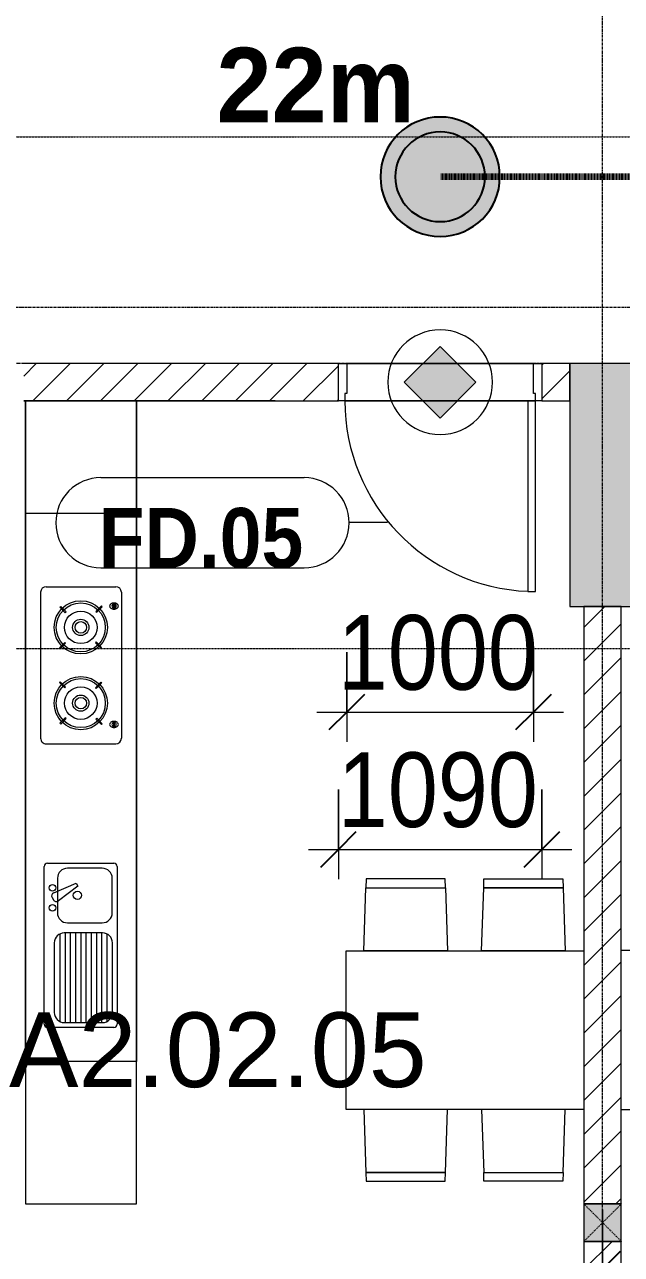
# Model space of a CAD drawing. Header units: millimetres. Extents: x 962 to 239635, y -15958 to 82755.
# Drawn here: x 127809 to 131004, y 28767 to 35352 of the extents above; entities that cross this region are included whole.
import ezdxf

# ---------------------------------------------------------------- set-up
doc = ezdxf.new("R2010")
doc.units = ezdxf.units.MM
for name, pattern in [('1 NÉT CALL OUT', [6, 3, -3]), ('Dash', [6, 3, -3]), ('Dash Dot 3_16_', [7.9375, 4.7625, -1.5875, 0, -1.5875]), ('Grid Line', [22.225, 12.7, -3.175, 3.175, -3.175])]:
    doc.linetypes.add(name, pattern=pattern)
for name, color, linetype, lineweight in [('0-1', 7, 'Continuous', 5), ('A-ANNO-DIMS', 211, 'Continuous', 9), ('A-ANNO-DIMS-160', 211, 'Continuous', 9), ('A-ANNO-NOTE', 131, 'Continuous', 9), ('A-ANNO-NOTE-1', 131, 'Continuous', 25), ('A-AREA-IDEN', 2, 'Continuous', 9), ('A-DETL-3', 90, '1 NÉT CALL OUT', 100), ('A-DETL-GENF-2', 1, 'Continuous', 9), ('A-DOOR-4', 1, 'Continuous', 9), ('A-DOOR-FRAM-1', 1, 'Continuous', 9), ('A-DOOR-IDEN', 31, 'Continuous', 9), ('A-FLOR-2', 9, 'Continuous', 9), ('A-WALL', 113, 'Continuous', 9), ('A-WALL-3', 113, 'Continuous', 18), ('A-WALL-PATT-2', 111, 'Continuous', 9), ('G-ANNO-SYMB-1', 111, 'Dash Dot 3_16_', 18), ('G-ANNO-TEXT-2', 142, 'Continuous', 9), ('I-FURN', 30, 'Continuous', 9), ('I-FURN-1', 254, 'Continuous', 9), ('S-COLS', 52, 'Continuous', 9), ('S-COLS-1', 52, 'Continuous', 5), ('S-COLS-2', 7, 'Continuous', 18), ('S-COLS-5', 52, 'Dash', 9), ('S-COLS-6', 52, 'Continuous', 18), ('S-COLS-HDLN', 52, 'Dash', 9), ('S-GRID-1', 1, 'Grid Line', 9)]:
    doc.layers.add(name, color=color, linetype=linetype, lineweight=lineweight)
doc.styles.add('Arial_11', font='arial_0.ttf', dxfattribs={"height": 400})
doc.styles.add('Arial_13', font='arial_0.ttf', dxfattribs={"width": 0.95, "height": 400})
doc.styles.add('Arial_B_6', font='arialbd_0.ttf', dxfattribs={"width": 0.9, "height": 320})
doc.styles.add('UTM Avo', font='UTM Avo.ttf', dxfattribs={"width": 0.9, "height": 400})
doc.dimstyles.new('1_Dim_chi_tiet_2_5', dxfattribs={"dimscale": 304.8, "dimtxt": 399.720379, "dimasz": 0.629921, "dimexe": 0.524934, "dimexo": 0.0625, "dimgap": 0.052493, "dimtad": 1, "dimdec": 0, "dimrnd": 5, "dimzin": 0, "dimdsep": 46, "dimtxsty": 'UTM Avo', "dimblk1": 'OBLIQUE', "dimblk2": 'OBLIQUE', "dimsah": 1, "dimcen": 0.09, "dimdle": 0.524934, "dimazin": 0, "dimtfac": 1, "dimtdec": 4, "dimtix": 1, "dimtmove": 0, "dimatfit": 3, "dimfxl": 1.049869, "dimfxlon": 1, "dimtvp": 1, "dimtolj": 1, "dimtzin": 0, "dimarcsym": 2})
pattern_1 = [(45, (61750.9, 0), (-90.50967, 90.50967), [])]

# ---------------------------------------------------------------- blocks, each defined once
blk = doc.blocks.new('NCV_TKTC_KET CAU_rvt-1-TKCS_MB TẦNG 2')
at = {"layer": 'S-COLS-1'}
blk.add_hatch(color=256, dxfattribs=at).paths.add_polyline_path([(69327.6, 32236.9), (69327.6, 33536.9), (68977.6, 33536.9), (68977.6, 32236.9)])
at = {"layer": 'S-COLS-2'}
for p, q in [((69327.6, 33536.9), (68977.6, 33536.9)), ((68977.6, 33536.9), (68977.6, 32236.9)), ((68977.6, 32236.9), (69327.6, 32236.9))]:
    blk.add_line(p, q, dxfattribs=at)
blk = doc.blocks.new('HE BEP A - HE BEP A-885794-TKCS_MB TẦNG 2')
at = {"layer": 'I-FURN'}
for p, q in [((765.9, 605.3), (3.5, 605.3)), ((3.5, 605.3), (3.5, 11)), ((765.9, 11), (765.9, 605.3)), ((765.9, 605.3), (4303.5, 605.3)), ((765.9, 11), (765.9, 605.3)), ((3703.5, 605.3), (3703.5, 11)), ((948.4, 131.7), (948.4, 487.8)), ((965.9, 505.3), (1810.5, 505.3)), ((1644.6, 463.3), (1632.2, 456.1)), ((1828, 487.8), (1828, 131.7)), ((2467.5, 494.2), (2467.5, 122.2)), ((3279.1, 524.2), (2497.5, 524.2)), ((3309.1, 494.2), (3309.1, 122.2)), ((975, 397.7), (975, 193.3)), ((979.9, 419.9), (1450.3, 419.9)), ((1401.8, 451.1), (1028.4, 451.1)), ((1455.1, 193.3), (1455.1, 397.7)), ((1747.9, 434.2), (1562.5, 434.2)), ((1706.2, 324.4), (1627.3, 429.4)), ((1670.1, 454.1), (1721.6, 333.3)), ((2578, 421.2), (2573.6, 416.8)), ((2573.6, 416.8), (2602.8, 387.7)), ((2607.1, 392.1), (2578, 421.2)), ((2795.6, 424), (2766.5, 394.9)), ((2770.8, 390.5), (2800, 419.6)), ((2800, 419.6), (2795.6, 424)), ((2976.7, 419.6), (2981.1, 424)), ((3005.8, 390.5), (2976.7, 419.6)), ((2981.1, 424), (3010.2, 394.9)), ((3169.5, 392.1), (3198.6, 421.2)), ((3203, 416.8), (3173.9, 387.7)), ((3198.6, 421.2), (3203, 416.8)), ((975, 391.9), (1455.1, 391.9)), ((975, 363.9), (1455.1, 363.9)), ((975, 335.9), (1455.1, 335.9)), ((1509.1, 380.9), (1509.1, 194.2)), ((1721.6, 333.3), (1706.2, 324.4)), ((1801.3, 194.2), (1801.3, 380.9)), ((2602.8, 387.7), (2607.1, 392.1)), ((2766.5, 394.9), (2770.8, 390.5)), ((3010.2, 394.9), (3005.8, 390.5)), ((3173.9, 387.7), (3169.5, 392.1)), ((975, 307.9), (1455.1, 307.9)), ((975, 279.9), (1455.1, 279.9)), ((975, 251.9), (1455.1, 251.9)), ((975, 223.9), (1455.1, 223.9)), ((2570.9, 199.3), (2600, 228.4)), ((2575.3, 194.9), (2570.9, 199.3)), ((2604.4, 224), (2575.3, 194.9)), ((2600, 228.4), (2604.4, 224)), ((2763.7, 226.8), (2768.1, 231.2)), ((2792.8, 197.7), (2763.7, 226.8)), ((2768.1, 231.2), (2797.2, 202)), ((2797.2, 202), (2792.8, 197.7)), ((3008.5, 231.2), (2979.4, 202)), ((2979.4, 202), (2983.8, 197.7)), ((2983.8, 197.7), (3012.9, 226.8)), ((3012.9, 226.8), (3008.5, 231.2)), ((3176.6, 228.4), (3172.2, 224)), ((3172.2, 224), (3201.4, 194.9)), ((3205.8, 199.3), (3176.6, 228.4)), ((3201.4, 194.9), (3205.8, 199.3)), ((975, 195.9), (1455.1, 195.9)), ((981.5, 167.9), (1448.7, 167.9)), ((1028.4, 139.9), (1401.8, 139.9)), ((1562.5, 140.8), (1747.9, 140.8)), ((2555.1, 133.3), (2555.1, 129.3)), ((2587.6, 133.3), (2555.1, 133.3)), ((2587.6, 129.3), (2587.6, 133.3)), ((3189, 129.3), (3189, 133.3)), ((3189, 133.3), (3221.5, 133.3)), ((3221.5, 133.3), (3221.5, 129.3)), ((1810.5, 114.2), (965.9, 114.2)), ((3279.1, 92.2), (2497.5, 92.2)), ((2555.1, 129.3), (2587.6, 129.3)), ((3221.5, 129.3), (3189, 129.3)), ((3.5, 11), (765.9, 11)), ((4303.5, 11), (765.9, 11))]:
    blk.add_line(p, q, dxfattribs=at)
for centre, radius in [((1589.4, 460.9), 17.8), ((1696.1, 460.9), 17.8), ((2685.4, 309.4), 142.6), ((2685.4, 309.4), 131.3), ((2685.4, 309.4), 87.2), ((3091.2, 309.4), 142.6), ((3091.2, 309.4), 131.3), ((3091.2, 309.4), 87.2), ((1656.3, 327.5), 22.2), ((2685.4, 309.4), 43.6), ((2685.4, 309.4), 30.9), ((3091.2, 309.4), 43.6), ((3091.2, 309.4), 30.9)]:
    blk.add_circle(centre, radius, dxfattribs=at)
for centre, radius, start, end in [((965.9, 487.8), 17.5, 90, 180), ((1653.4, 447.9), 17.8, 20.53791, 119.9521), ((1810.5, 487.8), 17.5, 0, 90), ((2497.5, 494.2), 30, 90, 180), ((3279.1, 494.2), 30, 360, 90), ((1028.4, 397.7), 53.3, 90, 180), ((1401.8, 397.7), 53.3, 360, 90), ((1562.5, 380.9), 53.3, 90, 180), ((1641, 440.7), 17.8, 119.9521, 219.46175), ((1747.9, 380.9), 53.3, 360, 90), ((1028.4, 193.3), 53.3, 180, 270), ((1401.8, 193.3), 53.3, 270, 360), ((1562.5, 194.2), 53.3, 180, 270), ((1747.9, 194.2), 53.3, 270, 360), ((2588.6, 131.7), 33.5, 163.94189, 180), ((2580.1, 134.1), 24.7, 145.20397, 163.94189), ((2571.3, 131.3), 11.6, 9.9102, 170.0898), ((2574.8, 137.9), 18.1, 120.79762, 145.20397), ((2571.4, 143.6), 11.5, 90, 120.79762), ((2571.4, 143.6), 11.5, 59.20238, 90), ((2568, 137.9), 18.1, 34.79603, 59.20238), ((2562.6, 134.1), 24.7, 16.05811, 34.79603), ((2554.1, 131.7), 33.5, 0, 16.05811), ((3222.5, 131.7), 33.5, 163.94189, 180), ((3214, 134.1), 24.7, 145.20397, 163.94189), ((3208.7, 137.9), 18.1, 120.79762, 145.20397), ((3205.3, 131.3), 11.6, 9.9102, 170.0898), ((3205.3, 143.6), 11.5, 90, 120.79762), ((3205.3, 143.6), 11.5, 59.20238, 90), ((3201.9, 137.9), 18.1, 34.79603, 59.20238), ((3196.5, 134.1), 24.7, 16.05811, 34.79603), ((3188, 131.7), 33.5, 0, 16.05811), ((965.9, 131.7), 17.5, 180, 270), ((1810.5, 131.7), 17.5, 270, 360), ((2497.5, 122.2), 30, 180, 270), ((2588.6, 131.7), 33.5, 180, 196.05811), ((2580.1, 129.2), 24.7, 196.05811, 214.79603), ((2571.3, 131.3), 11.6, 189.71775, 350.28225), ((2574.8, 125.5), 18.1, 214.79603, 239.20238), ((2571.4, 119.8), 11.5, 239.20238, 270), ((2571.4, 119.8), 11.5, 270, 300.79762), ((2568, 125.5), 18.1, 300.79762, 325.20397), ((2562.6, 129.2), 24.7, 325.20397, 343.94189), ((2554.1, 131.7), 33.5, 343.94189, 0), ((3222.5, 131.7), 33.5, 180, 196.05811), ((3214, 129.2), 24.7, 196.05811, 214.79603), ((3208.7, 125.5), 18.1, 214.79603, 239.20238), ((3205.3, 131.3), 11.6, 189.71775, 350.28225), ((3205.3, 119.8), 11.5, 239.20238, 270), ((3205.3, 119.8), 11.5, 270, 300.79762), ((3201.9, 125.5), 18.1, 300.79762, 325.20397), ((3196.5, 129.2), 24.7, 325.20397, 343.94189), ((3188, 131.7), 33.5, 343.94189, 0), ((3279.1, 122.2), 30, 270, 360)]:
    blk.add_arc(centre, radius, start, end, dxfattribs=at)
at = {"layer": 'I-FURN-1'}
for p, q in [((4303.5, 605.3), (3.5, 605.3)), ((3.5, 605.3), (3.5, 11)), ((3.5, 11), (4303.5, 11))]:
    blk.add_line(p, q, dxfattribs=at)
blk = doc.blocks.new('RES_BAN AN 1 - RES_BAN AN 1-V10-TKCS_MB TẦNG 2')
at = {"layer": 'I-FURN-1'}
for p, q in [((-425, 1275), (425, 1275)), ((-425, 1.8), (-425, 1275)), ((425, 1275), (425, 1.8)), ((-761.9, 1168.8), (-809.6, 1167.2)), ((-809.6, 1167.2), (-809.6, 745.3)), ((-425, 1180), (-761.9, 1168.8)), ((-761.9, 1168.8), (-761.9, 743.8)), ((-761.9, 743.8), (-761.9, 1168.8)), ((-425, 732.5), (-425, 1180)), ((425, 1180), (761.9, 1168.8)), ((425, 732.5), (425, 1180)), ((761.9, 1168.8), (761.9, 743.8)), ((761.9, 1168.8), (761.9, 743.8)), ((809.6, 1167.2), (761.9, 1168.8)), ((809.6, 745.3), (809.6, 1167.2)), ((-809.6, 745.3), (-761.9, 743.8)), ((-761.9, 743.8), (-425, 732.5)), ((761.9, 743.8), (425, 732.5)), ((761.9, 743.8), (809.6, 745.3)), ((-809.6, 536.9), (-761.9, 538.5)), ((-809.6, 115.1), (-809.6, 536.9)), ((-425, 549.7), (-761.9, 538.5)), ((-761.9, 538.5), (-761.9, 113.5)), ((-761.9, 538.5), (-761.9, 113.5)), ((-425, 102.3), (-425, 549.7)), ((425, 549.7), (761.9, 538.5)), ((425, 102.3), (425, 549.7)), ((761.9, 538.5), (761.9, 113.5)), ((761.9, 538.5), (809.6, 536.9)), ((761.9, 113.5), (761.9, 538.5)), ((809.6, 536.9), (809.6, 115.1)), ((-761.9, 113.5), (-809.6, 115.1)), ((-761.9, 113.5), (-425, 102.3)), ((761.9, 113.5), (425, 102.3)), ((809.6, 115.1), (761.9, 113.5))]:
    blk.add_line(p, q, dxfattribs=at)
blk = doc.blocks.new('RES_BAN AN 1 - RES_BAN AN 1-V21-TKCS_MB TẦNG 2')
at = {"layer": 'I-FURN-1'}
for p, q in [((-425, 0), (-425, -1275)), ((425, -1275), (425, 0)), ((-761.9, -113.5), (-809.6, -115.1)), ((-809.6, -115.1), (-809.6, -536.9)), ((-761.9, -113.5), (-425, -102.3)), ((-761.9, -538.5), (-761.9, -113.5)), ((-761.9, -538.5), (-761.9, -113.5)), ((-425, -102.3), (-425, -549.7)), ((425, -102.3), (425, -549.7)), ((761.9, -113.5), (425, -102.3)), ((761.9, -538.5), (761.9, -113.5)), ((761.9, -113.5), (761.9, -538.5)), ((809.6, -115.1), (761.9, -113.5)), ((809.6, -536.9), (809.6, -115.1)), ((-809.6, -536.9), (-761.9, -538.5)), ((-425, -549.7), (-761.9, -538.5)), ((425, -549.7), (761.9, -538.5)), ((761.9, -538.5), (809.6, -536.9)), ((-809.6, -745.3), (-761.9, -743.8)), ((-809.6, -1167.2), (-809.6, -745.3)), ((-761.9, -743.8), (-425, -732.5)), ((-761.9, -1168.8), (-761.9, -743.8)), ((-761.9, -743.8), (-761.9, -1168.8)), ((-425, -732.5), (-425, -1180)), ((425, -732.5), (425, -1180)), ((761.9, -743.8), (425, -732.5)), ((761.9, -743.8), (809.6, -745.3)), ((761.9, -1168.8), (761.9, -743.8)), ((761.9, -1168.8), (761.9, -743.8)), ((809.6, -745.3), (809.6, -1167.2)), ((-761.9, -1168.8), (-809.6, -1167.2)), ((-425, -1180), (-761.9, -1168.8)), ((425, -1180), (761.9, -1168.8)), ((809.6, -1167.2), (761.9, -1168.8)), ((-425, -1275), (425, -1275))]:
    blk.add_line(p, q, dxfattribs=at)
blk = doc.blocks.new('NCV_TKTC_TANG 2_rvt-1-TKCS_MB TẦNG 2')
at = {"layer": 'A-FLOR-2'}
for p, q in [((68782.6, 33536.9), (67782.6, 33536.9)), ((66062.6, 33336.9), (66052.9, 33336.9)), ((66656.9, 33336.9), (66062.6, 33336.9)), ((67398.8, 33336.9), (66656.9, 33336.9)), ((68792.6, 33336.9), (67772.6, 33336.9)), ((67772.6, 33336.9), (68792.6, 33336.9))]:
    blk.add_line(p, q, dxfattribs=at)
at = {"layer": 'I-FURN-1'}
for name, p, rotation in [('HE BEP A - HE BEP A-885794-TKCS_MB TẦNG 2', (66667.9, 29033.4), 90.00000000000026), ('RES_BAN AN 1 - RES_BAN AN 1-V10-TKCS_MB TẦNG 2', (69054.3, 29968.2), 90.00000000000026), ('RES_BAN AN 1 - RES_BAN AN 1-V21-TKCS_MB TẦNG 2', (69252.6, 29968.6), 89.9999999999997)]:
    blk.add_blockref(name, p, dxfattribs=dict(at, rotation=rotation))
blk = doc.blocks.new('FD_05 - FD_05-1000x2200mm-835433-TKCS_MB TẦNG 2')
at = {"layer": 'A-DETL-GENF-2'}
for p, q in [((510, -100), (470, -100)), ((470, -100), (470, -1120)), ((510, -1120), (510, -100)), ((470, -1120), (510, -1120))]:
    blk.add_line(p, q, dxfattribs=at)
blk.add_arc((510, -100), 1020, 180, 267.75253, dxfattribs=at)
at = {"layer": 'A-DOOR-FRAM-1'}
for p, q in [((-545, 100), (-500, 100)), ((-545, -100), (-545, 100)), ((-500, 100), (-500, -60)), ((500, 100), (545, 100)), ((500, -60), (500, 100)), ((545, 100), (545, -100)), ((-500, -60), (-510, -60)), ((-510, -60), (-510, -100)), ((510, -60), (500, -60)), ((510, -100), (510, -60)), ((-510, -100), (-545, -100)), ((545, -100), (510, -100))]:
    blk.add_line(p, q, dxfattribs=at)
blk = doc.blocks.new('G1_SOF - BO TRU - 200x200-3052400-TKCS_MB TẦNG 2')
at = {"layer": 'S-COLS-HDLN'}
for p, q in [((-100, 100), (100, -100)), ((100, 100), (-100, -100))]:
    blk.add_line(p, q, dxfattribs=at)
blk = doc.blocks.new('DIMBLOCK62-TKCS_MB TẦNG 2')
at = {"layer": 'A-ANNO-DIMS-160'}
for p, q in [((122703.5, 29007.8), (122703.5, 28527.8)), ((122703.5, 28687.8), (122703.5, 29007.8)), ((130903.5, 29007.8), (130903.5, 28527.8)), ((130903.5, 28687.8), (130903.5, 29007.8)), ((122703.5, 28687.8), (130903.5, 28687.8))]:
    blk.add_line(p, q, dxfattribs=at)
at = {"layer": 'A-ANNO-DIMS-160', "lineweight": 25}
for p, q in [((122703.5, 28687.8), (122799.5, 28783.8)), ((130903.5, 28687.8), (130999.5, 28783.8)), ((122703.5, 28687.8), (122607.5, 28591.8)), ((130903.5, 28687.8), (130807.5, 28591.8))]:
    blk.add_line(p, q, dxfattribs=at)
at = {"layer": 'A-ANNO-DIMS-160', "color": 0, "insert": (126255.7, 29207.5), "char_height": 400, "width": 1314.636, "attachment_point": 1, "line_spacing_factor": 1.110334, "style": 'UTM Avo'}
blk.add_mtext('8200', dxfattribs=at)
blk = doc.blocks.new('_Oblique')
at = {"color": 0, "linetype": 'ByBlock', "lineweight": -2}
blk.add_line((-0.5, -0.5), (0.5, 0.5), dxfattribs=at)
blk = doc.blocks.new('DIMBLOCK63-TKCS_MB TẦNG 2')
at = {"layer": 'A-ANNO-DIMS-160'}
for p, q in [((130903.5, 29007.8), (130903.5, 28527.8)), ((130903.5, 28687.8), (130903.5, 29007.8)), ((139103.5, 29007.8), (139103.5, 28527.8)), ((139103.5, 28687.8), (139103.5, 29007.8)), ((130903.5, 28687.8), (139103.5, 28687.8))]:
    blk.add_line(p, q, dxfattribs=at)
at = {"layer": 'A-ANNO-DIMS-160', "lineweight": 25}
for p, q in [((130903.5, 28687.8), (130999.5, 28783.8)), ((139103.5, 28687.8), (139199.5, 28783.8)), ((130903.5, 28687.8), (130807.5, 28591.8)), ((139103.5, 28687.8), (139007.5, 28591.8))]:
    blk.add_line(p, q, dxfattribs=at)
at = {"layer": 'A-ANNO-DIMS-160', "color": 0, "insert": (134455.7, 29207.5), "char_height": 400, "width": 1314.636, "attachment_point": 1, "line_spacing_factor": 1.110334, "style": 'UTM Avo'}
blk.add_mtext('8200', dxfattribs=at)
blk = doc.blocks.new('HDNDCT_DIEM THOAT HIEM XA NHAT - HDNDCT_DIEM THOAT HIEM XA NHAT-1614703-TKCS_MB TẦNG 2')
at = {"layer": 'A-ANNO-NOTE'}
h = blk.add_hatch(color=256, dxfattribs=at)
edge = h.paths.add_edge_path()
edge.add_arc((0, 0), 2, 0, 180)
edge.add_arc((0, 0), 2, 180, 360)
edge = h.paths.add_edge_path()
edge.add_arc((0, 0), 1.5, 180, 360)
edge.add_arc((0, 0), 1.5, 360, 540)
h = blk.add_hatch(color=256, dxfattribs=at)
edge = h.paths.add_edge_path()
edge.add_arc((0, 0), 1.5, 0, 180)
edge.add_arc((0, 0), 1.5, 180, 360)
at = {"layer": 'A-ANNO-NOTE-1'}
for radius, start, end in [(2, 360, 180), (1.5, 0, 180), (1.5, 360, 180), (2, 180, 360), (1.5, 180, 0), (1.5, 180, 360)]:
    blk.add_arc((0, 0), radius, start, end, dxfattribs=at)
blk = doc.blocks.new('HDNDCT_GHI CHÚ CỬA CHỐNG CHÁY EI30 - HDNDCT_GHI CHÚ CỬA CHỐNG CHÁY EI30-2461928-TKCS_MB TẦNG 2')
at = {"layer": 'A-ANNO-NOTE'}
blk.add_hatch(color=256, dxfattribs=at).paths.add_polyline_path([(-1.2, 0), (0, 1.2), (1.2, 0), (0, -1.2)])
for p, q in [((0, 1.2), (-1.2, 0)), ((1.2, 0), (0, 1.2)), ((-1.2, 0), (0, -1.2)), ((0, -1.2), (1.2, 0))]:
    blk.add_line(p, q, dxfattribs=at)
for start, end in [(360, 180), (180, 360)]:
    blk.add_arc((0, 0), 1.75, start, end, dxfattribs=at)
blk = doc.blocks.new('DIMBLOCK96-TKCS_MB TẦNG 2')
at = {"layer": 'A-ANNO-DIMS-160'}
for p, q in [((129488.5, 31255.6), (129488.5, 30775.6)), ((129488.5, 30935.6), (129488.5, 31255.6)), ((130578.5, 31255.6), (130578.5, 30775.6)), ((130578.5, 30935.6), (130578.5, 31255.6)), ((129328.5, 30935.6), (130738.5, 30935.6))]:
    blk.add_line(p, q, dxfattribs=at)
at = {"layer": 'A-ANNO-DIMS-160', "lineweight": 25}
for p, q in [((129488.5, 30935.6), (129584.5, 31031.6)), ((130578.5, 30935.6), (130674.5, 31031.6)), ((129488.5, 30935.6), (129392.5, 30839.6)), ((130578.5, 30935.6), (130482.5, 30839.6))]:
    blk.add_line(p, q, dxfattribs=at)
at = {"layer": 'A-ANNO-DIMS-160', "color": 0, "insert": (129485.7, 31455.2), "char_height": 400, "width": 1314.636, "attachment_point": 1, "line_spacing_factor": 1.110334, "style": 'UTM Avo'}
blk.add_mtext('1090', dxfattribs=at)
blk = doc.blocks.new('DIMBLOCK143-TKCS_MB TẦNG 2')
at = {"layer": 'A-ANNO-DIMS-160'}
for p, q in [((129533.5, 31991), (129533.5, 31511)), ((129533.5, 31671), (129533.5, 31991)), ((130533.5, 31991), (130533.5, 31511)), ((130533.5, 31671), (130533.5, 31991)), ((129373.5, 31671), (130693.5, 31671))]:
    blk.add_line(p, q, dxfattribs=at)
at = {"layer": 'A-ANNO-DIMS-160', "lineweight": 25}
for p, q in [((129533.5, 31671), (129629.5, 31767)), ((130533.5, 31671), (130629.5, 31767)), ((129533.5, 31671), (129437.5, 31575)), ((130533.5, 31671), (130437.5, 31575))]:
    blk.add_line(p, q, dxfattribs=at)
at = {"layer": 'A-ANNO-DIMS-160', "color": 0, "insert": (129485.7, 32190.7), "char_height": 400, "width": 1314.636, "attachment_point": 1, "line_spacing_factor": 1.110334, "style": 'UTM Avo'}
blk.add_mtext('1000', dxfattribs=at)
blk = doc.blocks.new('STN_Door Tag - STN_Door Tag-1788670-TKCS_MB TẦNG 2')
at = {"layer": 'A-DOOR-IDEN'}
for p, q in [((-3.37, 1.495), (3.431, 1.495)), ((-3.37, -1.524), (3.431, -1.524))]:
    blk.add_line(p, q, dxfattribs=at)
for centre, start, end in [((-3.37, -0.015), 90, 270), ((3.431, -0.015), 270, 90)]:
    blk.add_arc(centre, 1.509, start, end, dxfattribs=at)

msp = doc.modelspace()

# ---------------------------------------------------------------- hatches: boundary and pattern name
at = {"layer": 'A-WALL-PATT-2'}
h = msp.add_hatch(dxfattribs=at)
h.set_pattern_fill('FP_1', color=256, style=0, pattern_type=2)
h.set_pattern_definition(pattern_1)
h.paths.add_polyline_path([(130728.5, 33336.9), (130728.5, 33536.9), (130578.5, 33536.9), (130578.5, 33336.9)])
h.paths.add_polyline_path([(125925.6, 33336.9), (127603.8, 33336.9), (127603.8, 33536.9), (122878.5, 33536.9), (122878.5, 33336.9)])
h.paths.add_polyline_path([(129149.7, 33336.9), (129488.5, 33336.9), (129488.5, 33536.9), (127803.8, 33536.9), (127803.8, 33336.9)])
h = msp.add_hatch(dxfattribs=at)
h.set_pattern_fill('FP_1', color=256, style=0, pattern_type=2)
h.set_pattern_definition(pattern_1)
h.paths.add_polyline_path([(131003.5, 25436.9), (131003.5, 28836.9), (130803.5, 28836.9), (130803.5, 25436.9)])
h.paths.add_polyline_path([(130803.5, 29036.9), (131003.5, 29036.9), (131003.5, 32236.9), (130803.5, 32236.9), (130803.5, 29966.3)])
at = {"layer": 'S-COLS-1'}
msp.add_hatch(color=256, dxfattribs=at).paths.add_polyline_path([(131003.5, 28836.9), (131003.5, 29036.9), (130803.5, 29036.9), (130803.5, 28836.9)])

# ---------------------------------------------------------------- linework, layer by layer
at = {"layer": 'A-DETL-3'}
msp.add_line((144433.5, 34537.4), (130033.5, 34537.4), dxfattribs=at)
at = {"layer": 'A-DOOR-IDEN'}
msp.add_line((129751.1, 32686.5), (129546.7, 32686.5), dxfattribs=at)
at = {"layer": 'A-WALL'}
for p, q in [((129533.5, 33536.9), (130533.5, 33536.9)), ((130543.5, 33336.9), (129523.5, 33336.9)), ((130803.5, 29036.9), (131003.5, 29036.9)), ((131003.5, 28836.9), (130803.5, 28836.9))]:
    msp.add_line(p, q, dxfattribs=at)
at = {"layer": 'A-WALL-3'}
for p, q in [((129488.5, 33536.9), (127803.8, 33536.9)), ((129488.5, 33336.9), (129488.5, 33536.9)), ((130728.5, 33536.9), (130578.5, 33536.9)), ((130578.5, 33536.9), (130578.5, 33336.9)), ((130728.5, 33336.9), (130728.5, 33536.9)), ((127803.8, 33336.9), (129488.5, 33336.9)), ((130578.5, 33336.9), (130728.5, 33336.9)), ((130803.5, 32236.9), (130803.5, 29036.9)), ((131003.5, 32236.9), (130803.5, 32236.9)), ((131003.5, 29036.9), (131003.5, 32236.9)), ((130803.5, 28836.9), (130803.5, 25436.9)), ((131003.5, 25436.9), (131003.5, 28836.9))]:
    msp.add_line(p, q, dxfattribs=at)
at = {"layer": 'G-ANNO-SYMB-1'}
for p, q in [((90498.7, 34751.5), (196677.7, 34751.5)), ((90498.7, 32011.5), (196677.7, 32011.5))]:
    msp.add_line(p, q, dxfattribs=at)
at = {"layer": 'S-COLS'}
for p, q in [((131003.5, 29036.9), (130803.5, 29036.9)), ((130803.5, 28836.9), (131003.5, 28836.9))]:
    msp.add_line(p, q, dxfattribs=at)
at = {"layer": 'S-COLS-6'}
for p, q in [((130803.5, 29036.9), (130803.5, 28836.9)), ((131003.5, 28836.9), (131003.5, 29036.9))]:
    msp.add_line(p, q, dxfattribs=at)
at = {"layer": 'S-GRID-1'}
for p, q in [((130903.5, 19351.6), (130903.5, 76542.3)), ((187383.6, 33836.9), (98285.4, 33836.9)), ((189415.6, 33536.9), (96253.4, 33536.9))]:
    msp.add_line(p, q, dxfattribs=at)

# ---------------------------------------------------------------- block references
at = {"layer": '0-1'}
for name in ['NCV_TKTC_KET CAU_rvt-1-TKCS_MB TẦNG 2', 'NCV_TKTC_TANG 2_rvt-1-TKCS_MB TẦNG 2']:
    msp.add_blockref(name, (61750.9, 0), dxfattribs=at)
at = {"layer": 'A-ANNO-NOTE', "xscale": 160, "yscale": 160, "zscale": 160}
for name, p in [('HDNDCT_DIEM THOAT HIEM XA NHAT - HDNDCT_DIEM THOAT HIEM XA NHAT-1614703-TKCS_MB TẦNG 2', (130033.5, 34537.4)), ('HDNDCT_GHI CHÚ CỬA CHỐNG CHÁY EI30 - HDNDCT_GHI CHÚ CỬA CHỐNG CHÁY EI30-2461928-TKCS_MB TẦNG 2', (130033.5, 33437.4))]:
    msp.add_blockref(name, p, dxfattribs=at)
at = {"layer": 'A-DOOR-4'}
msp.add_blockref('FD_05 - FD_05-1000x2200mm-835433-TKCS_MB TẦNG 2', (130033.5, 33436.9), dxfattribs=at)
at = {"layer": 'A-DOOR-IDEN', "xscale": 159.9999999999999, "yscale": 159.9999999999999, "zscale": 159.9999999999999}
msp.add_blockref('STN_Door Tag - STN_Door Tag-1788670-TKCS_MB TẦNG 2', (128756.2, 32687.2), dxfattribs=at)
at = {"layer": 'S-COLS-5'}
msp.add_blockref('G1_SOF - BO TRU - 200x200-3052400-TKCS_MB TẦNG 2', (130903.5, 28936.9), dxfattribs=at)

# ---------------------------------------------------------------- texts
at = {"layer": 'A-AREA-IDEN', "insert": (128843.3, 29657), "char_height": 400, "width": 2233.6, "attachment_point": 8, "line_spacing_factor": 0.936439, "style": 'Arial_11'}
msp.add_mtext('\\pt8,16,24,32,40,48,56,64,72,80,88,96,104,112,120,128,136,144,152,160,168,176,184,192,200,208,216,224,232,240,248,256;A2.02.05', dxfattribs=at)
at = {"layer": 'A-DOOR-IDEN', "insert": (128753, 32601.8), "char_height": 320, "width": 1124.64, "attachment_point": 5, "line_spacing_factor": 0.936439, "style": 'Arial_B_6'}
msp.add_mtext('\\pt7.2,14.4,21.6,28.8,36,43.2,50.4,57.6,64.8,72,79.2,86.4,93.6,100.8,108,115.2,122.4,129.6,136.8,144,151.2,158.4,165.6,172.8,180,187.2,194.4,201.6,208.8,216,223.2,230.4;FD.05', dxfattribs=at)
at = {"layer": 'G-ANNO-TEXT-2', "insert": (129367.2, 35028.4), "char_height": 400, "width": 1437.92, "attachment_point": 5, "line_spacing_factor": 0.936439, "style": 'Arial_13'}
msp.add_mtext('\\pt1824,3648,5472,7296,9120,10944,12768,14592,16416,18240,20064,21888,23712,25536,27360,29184,31008,32832,34656,36480,38304,40128,41952,43776,45600,47424,49248,51072,52896,54720,56544,58368;{\\fArial|b1|i0|c0|p34;22m}', dxfattribs=at)

# ---------------------------------------------------------------- dimensions: what is measured, and where the dimension line sits
at = {"layer": 'A-ANNO-DIMS'}
for base, p1, p2, override, picture, middle in [((130533.5, 31671), (129533.5, 31991), (130533.5, 31991), {"dimpost": '<>', "dimfxl": 1000}, 'DIMBLOCK143-TKCS_MB TẦNG 2', (130033.5, 31894)), ((130578.5, 30935.6), (129488.5, 31255.6), (130578.5, 31255.6), {"dimpost": '<>', "dimfxl": 1090}, 'DIMBLOCK96-TKCS_MB TẦNG 2', (130033.5, 31158.6)), ((130903.5, 28687.8), (122703.5, 29007.8), (130903.5, 29007.8), {"dimpost": '<>', "dimfxl": 8200}, 'DIMBLOCK62-TKCS_MB TẦNG 2', (126803.5, 28910.8)), ((139103.5, 28687.8), (130903.5, 29007.8), (139103.5, 29007.8), {"dimpost": '<>', "dimfxl": 8200}, 'DIMBLOCK63-TKCS_MB TẦNG 2', (135003.5, 28910.8))]:
    dim = msp.add_linear_dim(base=base, p1=p1, p2=p2, dimstyle='1_Dim_chi_tiet_2_5', override=override, dxfattribs=at)
    dim.commit()
    dim.dimension.update_dxf_attribs({"geometry": picture, "text_midpoint": middle})

doc.saveas('drawing.dxf')
